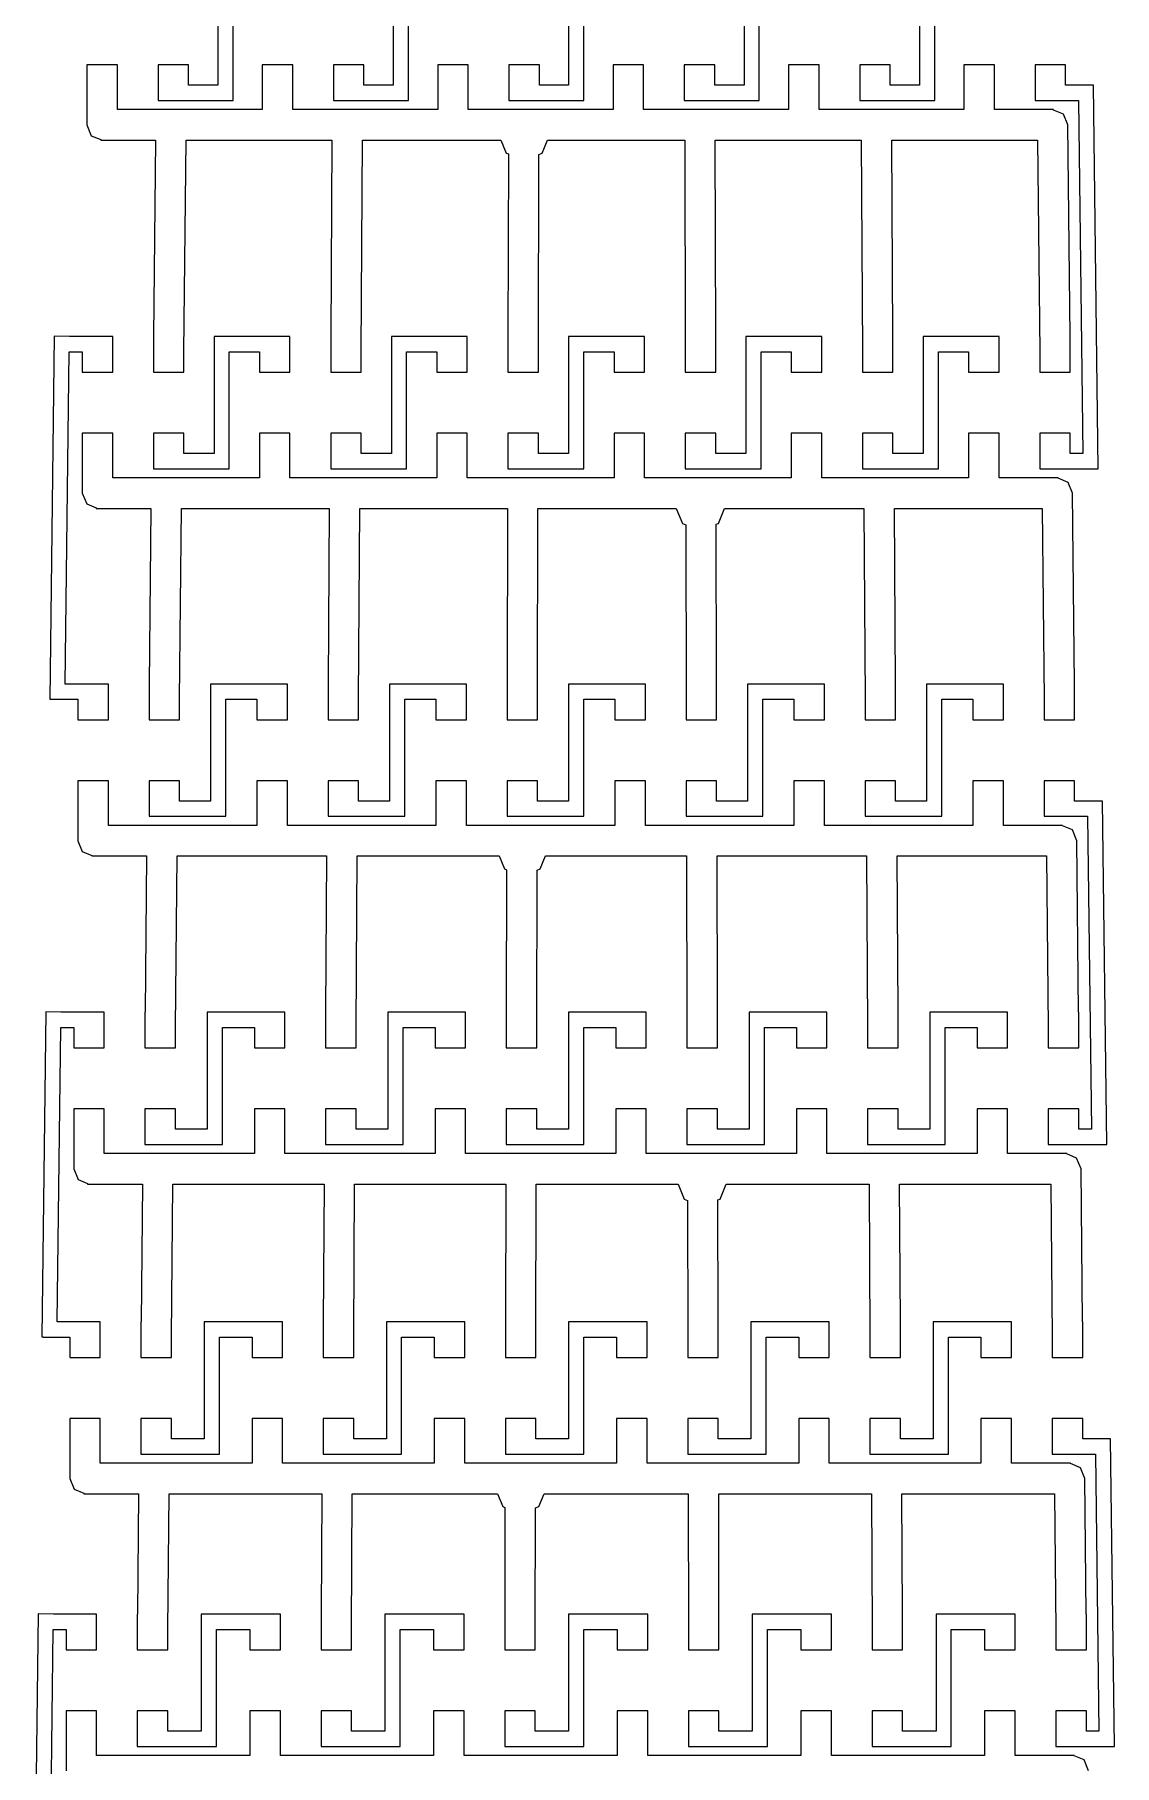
# Model space of a CAD drawing. Header units: metres. Extents: x 1 to 104, y 0 to 275.
# Drawn here: x 49.9 to 103, y 84.9 to 170 of the extents above; entities that cross this region are included whole.
import ezdxf

# ---------------------------------------------------------------- set-up
doc = ezdxf.new("R2010")
doc.units = ezdxf.units.M

msp = doc.modelspace()

# ---------------------------------------------------------------- linework, layer by layer
for p, q in [((58.8751, 173.261), (58.8751, 167.511)), ((67.5, 173.261), (67.5, 167.511)), ((76.125, 173.261), (76.125, 167.511)), ((84.7499, 173.261), (84.7499, 167.511)), ((93.3749, 173.261), (93.3749, 167.511)), ((59.6251, 166.761), (59.6251, 172.511)), ((68.25, 166.761), (68.25, 172.511)), ((76.875, 166.761), (76.875, 172.511)), ((85.4999, 166.761), (85.4999, 172.511)), ((94.1249, 166.761), (94.1249, 172.511)), ((53.9376, 168.511), (52.4376, 168.511)), ((52.4376, 168.511), (52.4376, 165.561)), ((53.9376, 166.311), (53.9376, 168.511)), ((57.4376, 168.511), (55.9376, 168.511)), ((55.9376, 168.511), (55.9376, 166.761)), ((57.4376, 167.511), (57.4376, 168.511)), ((62.5626, 168.511), (61.0626, 168.511)), ((61.0626, 168.511), (61.0626, 166.311)), ((62.5626, 166.311), (62.5626, 168.511)), ((66.0626, 168.511), (64.5626, 168.511)), ((64.5626, 168.511), (64.5626, 166.761)), ((66.0626, 167.511), (66.0626, 168.511)), ((71.1875, 168.511), (69.6875, 168.511)), ((69.6875, 168.511), (69.6875, 166.311)), ((71.1875, 166.311), (71.1875, 168.511)), ((74.6875, 168.511), (73.1875, 168.511)), ((73.1875, 168.511), (73.1875, 166.761)), ((74.6875, 167.511), (74.6875, 168.511)), ((79.8125, 168.511), (78.3125, 168.511)), ((78.3125, 168.511), (78.3125, 166.311)), ((79.8125, 166.311), (79.8125, 168.511)), ((83.3125, 168.511), (81.8125, 168.511)), ((81.8125, 168.511), (81.8125, 166.761)), ((83.3125, 167.511), (83.3125, 168.511)), ((88.4374, 168.511), (86.9374, 168.511)), ((86.9374, 168.511), (86.9374, 166.311)), ((88.4374, 166.311), (88.4374, 168.511)), ((91.9374, 168.511), (90.4374, 168.511)), ((90.4374, 168.511), (90.4374, 166.761)), ((91.9374, 167.511), (91.9374, 168.511)), ((97.0623, 168.511), (95.5623, 168.511)), ((95.5623, 168.511), (95.5623, 166.311)), ((97.0623, 166.311), (97.0623, 168.511)), ((100.562, 168.511), (99.0623, 168.511)), ((99.0623, 168.511), (99.0623, 166.761)), ((100.562, 167.511), (100.562, 168.511)), ((55.9376, 166.761), (59.6251, 166.761)), ((58.8751, 167.511), (57.4376, 167.511)), ((64.5626, 166.761), (68.25, 166.761)), ((67.5, 167.511), (66.0626, 167.511)), ((73.1875, 166.761), (76.875, 166.761)), ((76.125, 167.511), (74.6875, 167.511)), ((81.8125, 166.761), (85.4999, 166.761)), ((84.7499, 167.511), (83.3125, 167.511)), ((90.4374, 166.761), (94.1249, 166.761)), ((93.3749, 167.511), (91.9374, 167.511)), ((99.0623, 166.761), (101.196, 166.761)), ((101.562, 167.511), (100.562, 167.511)), ((101.196, 166.761), (101.408, 149.411)), ((101.937, 167.511), (101.562, 167.507)), ((101.562, 167.507), (101.562, 167.511)), ((102.168, 148.662), (101.937, 167.511)), ((61.0626, 166.311), (53.9376, 166.311)), ((69.6875, 166.311), (62.5626, 166.311)), ((78.3125, 166.311), (71.1875, 166.311)), ((86.9374, 166.311), (79.8125, 166.311)), ((95.5623, 166.311), (88.4374, 166.311)), ((99.9702, 166.311), (97.0623, 166.311)), ((99.9702, 166.293), (99.9702, 166.311)), ((100.455, 166.092), (99.9702, 166.293)), ((100.675, 165.561), (100.455, 166.092)), ((52.4376, 165.561), (52.6573, 165.031)), ((100.783, 155.161), (100.675, 165.561)), ((52.6573, 165.031), (53.12, 164.839)), ((53.12, 164.839), (53.12, 164.811)), ((53.12, 164.811), (55.8171, 164.811)), ((55.8171, 164.811), (55.7174, 155.161)), ((57.2096, 154.411), (57.3171, 164.811)), ((57.3171, 164.811), (64.4903, 164.811)), ((64.4903, 164.811), (64.4304, 155.161)), ((65.9258, 154.411), (65.9903, 164.811)), ((65.9903, 164.811), (72.7911, 164.811)), ((72.7911, 164.811), (73.0536, 164.177)), ((74.8214, 164.177), (75.084, 164.811)), ((75.084, 164.811), (81.8366, 164.811)), ((81.8366, 164.811), (81.8581, 154.411)), ((83.3565, 155.161), (83.3366, 164.811)), ((83.3366, 164.811), (90.5097, 164.811)), ((90.5097, 164.811), (90.5742, 154.411)), ((92.0696, 155.161), (92.0097, 164.811)), ((92.0097, 164.811), (99.1828, 164.811)), ((99.1828, 164.811), (99.2904, 154.411)), ((73.0536, 164.177), (73.162, 164.133)), ((73.162, 164.133), (73.1435, 155.161)), ((74.6419, 154.411), (74.662, 164.111)), ((74.662, 164.111), (74.8214, 164.177)), ((50.8347, 155.17), (50.6168, 137.337)), ((51.5846, 155.161), (50.8347, 155.17)), ((53.7096, 155.161), (51.5846, 155.161)), ((53.7096, 153.411), (53.7096, 155.161)), ((55.7174, 155.161), (55.7096, 155.161)), ((55.7096, 155.161), (55.7096, 153.411)), ((62.4258, 155.161), (58.6927, 155.161)), ((58.6927, 155.161), (58.6927, 149.411)), ((62.4258, 153.411), (62.4258, 155.161)), ((64.4304, 155.161), (64.4258, 155.161)), ((64.4258, 155.161), (64.4258, 153.411)), ((71.1419, 155.161), (67.4088, 155.161)), ((67.4088, 155.161), (67.4088, 149.411)), ((71.1419, 153.411), (71.1419, 155.161)), ((73.1435, 155.161), (73.1419, 155.161)), ((73.1419, 155.161), (73.1419, 153.411)), ((79.8581, 155.161), (76.125, 155.161)), ((76.125, 155.161), (76.125, 149.411)), ((79.8581, 153.411), (79.8581, 155.161)), ((83.3581, 155.161), (83.3565, 155.161)), ((83.3581, 153.411), (83.3581, 155.161)), ((88.5742, 155.161), (84.8411, 155.161)), ((84.8411, 155.161), (84.8411, 149.411)), ((88.5742, 153.411), (88.5742, 155.161)), ((92.0742, 155.161), (92.0696, 155.161)), ((92.0742, 153.411), (92.0742, 155.161)), ((97.2904, 155.161), (93.5573, 155.161)), ((93.5573, 155.161), (93.5573, 149.411)), ((97.2904, 153.411), (97.2904, 155.161)), ((100.79, 155.161), (100.783, 155.161)), ((100.79, 153.411), (100.79, 155.161)), ((51.3759, 138.077), (51.5755, 154.411)), ((51.5755, 154.411), (52.2096, 154.411)), ((52.2096, 154.411), (52.2096, 153.411)), ((57.2096, 153.411), (57.2096, 154.411)), ((59.4427, 154.411), (60.9258, 154.411)), ((59.4427, 148.661), (59.4427, 154.411)), ((60.9258, 154.411), (60.9258, 153.411)), ((65.9258, 153.411), (65.9258, 154.411)), ((68.1588, 154.411), (69.6419, 154.411)), ((68.1588, 148.661), (68.1588, 154.411)), ((69.6419, 154.411), (69.6419, 153.411)), ((74.6419, 153.411), (74.6419, 154.411)), ((76.875, 154.411), (78.3581, 154.411)), ((76.875, 148.661), (76.875, 154.411)), ((78.3581, 154.411), (78.3581, 153.411)), ((81.8581, 154.411), (81.8581, 153.411)), ((85.5911, 154.411), (87.0742, 154.411)), ((85.5911, 148.661), (85.5911, 154.411)), ((87.0742, 154.411), (87.0742, 153.411)), ((90.5742, 154.411), (90.5742, 153.411)), ((94.3073, 154.411), (95.7904, 154.411)), ((94.3073, 148.661), (94.3073, 154.411)), ((95.7904, 154.411), (95.7904, 153.411)), ((99.2904, 154.411), (99.2904, 153.411)), ((52.2096, 153.411), (53.7096, 153.411)), ((55.7096, 153.411), (57.2096, 153.411)), ((60.9258, 153.411), (62.4258, 153.411)), ((64.4258, 153.411), (65.9258, 153.411)), ((69.6419, 153.411), (71.1419, 153.411)), ((73.1419, 153.411), (74.6419, 153.411)), ((78.3581, 153.411), (79.8581, 153.411)), ((81.8581, 153.411), (83.3581, 153.411)), ((87.0742, 153.411), (88.5742, 153.411)), ((90.5742, 153.411), (92.0742, 153.411)), ((95.7904, 153.411), (97.2904, 153.411)), ((99.2904, 153.411), (100.79, 153.411)), ((53.7096, 150.411), (52.2096, 150.411)), ((52.2096, 150.411), (52.2096, 147.461)), ((53.7096, 148.211), (53.7096, 150.411)), ((57.2096, 150.411), (55.7096, 150.411)), ((55.7096, 150.411), (55.7096, 148.661)), ((57.2096, 149.411), (57.2096, 150.411)), ((62.4258, 150.411), (60.9258, 150.411)), ((60.9258, 150.411), (60.9258, 148.211)), ((62.4258, 148.211), (62.4258, 150.411)), ((65.9258, 150.411), (64.4258, 150.411)), ((64.4258, 150.411), (64.4258, 148.661)), ((65.9258, 149.411), (65.9258, 150.411)), ((71.1419, 150.411), (69.6419, 150.411)), ((69.6419, 150.411), (69.6419, 148.211)), ((71.1419, 148.211), (71.1419, 150.411)), ((74.6419, 150.411), (73.1419, 150.411)), ((73.1419, 150.411), (73.1419, 148.661)), ((74.6419, 149.411), (74.6419, 150.411)), ((79.8581, 150.411), (78.3581, 150.411)), ((78.3581, 150.411), (78.3581, 148.211)), ((79.8581, 148.211), (79.8581, 150.411)), ((83.3581, 150.411), (81.8581, 150.411)), ((81.8581, 150.411), (81.8581, 148.661)), ((83.3581, 149.411), (83.3581, 150.411)), ((88.5742, 150.411), (87.0742, 150.411)), ((87.0742, 150.411), (87.0742, 148.211)), ((88.5742, 148.211), (88.5742, 150.411)), ((92.0742, 150.411), (90.5742, 150.411)), ((90.5742, 150.411), (90.5742, 148.661)), ((92.0742, 149.411), (92.0742, 150.411)), ((97.2904, 150.411), (95.7904, 150.411)), ((95.7904, 150.411), (95.7904, 148.211)), ((97.2904, 148.211), (97.2904, 150.411)), ((100.79, 150.411), (99.2904, 150.411)), ((99.2904, 150.411), (99.2904, 148.661)), ((100.79, 149.411), (100.79, 150.411)), ((58.6927, 149.411), (57.2096, 149.411)), ((67.4088, 149.411), (65.9258, 149.411)), ((76.125, 149.411), (74.6419, 149.411)), ((84.8411, 149.411), (83.3581, 149.411)), ((93.5573, 149.411), (92.0742, 149.411)), ((101.408, 149.411), (100.79, 149.411)), ((60.9258, 148.211), (53.7096, 148.211)), ((55.7096, 148.661), (59.4427, 148.661)), ((69.6419, 148.211), (62.4258, 148.211)), ((64.4258, 148.661), (68.1588, 148.661)), ((78.3581, 148.211), (71.1419, 148.211)), ((73.1419, 148.661), (76.875, 148.661)), ((87.0742, 148.211), (79.8581, 148.211)), ((81.8581, 148.661), (85.5911, 148.661)), ((95.7904, 148.211), (88.5742, 148.211)), ((90.5742, 148.661), (94.3073, 148.661)), ((100.198, 148.211), (97.2904, 148.211)), ((99.2904, 148.661), (101.418, 148.661)), ((100.198, 148.192), (100.198, 148.211)), ((100.683, 147.991), (100.198, 148.192)), ((101.418, 148.653), (102.168, 148.662)), ((101.418, 148.661), (101.418, 148.653)), ((52.2096, 147.461), (52.4293, 146.931)), ((100.903, 147.461), (100.683, 147.991)), ((100.998, 138.077), (100.903, 147.461)), ((52.4293, 146.931), (52.892, 146.739)), ((52.892, 146.739), (52.892, 146.711)), ((52.892, 146.711), (55.5893, 146.711)), ((55.5893, 146.711), (55.502, 138.077)), ((56.9944, 137.327), (57.0893, 146.711)), ((57.0893, 146.711), (64.3536, 146.711)), ((64.3536, 146.711), (64.3012, 138.077)), ((65.7966, 137.327), (65.8536, 146.711)), ((65.8536, 146.711), (73.1179, 146.711)), ((73.1179, 146.711), (73.1004, 138.077)), ((74.5989, 137.327), (74.6179, 146.711)), ((74.6179, 146.711), (81.4202, 146.711)), ((81.4202, 146.711), (81.7242, 145.977)), ((83.492, 145.977), (83.7959, 146.711)), ((83.7959, 146.711), (90.6464, 146.711)), ((90.6464, 146.711), (90.7033, 137.327)), ((92.1988, 138.077), (92.1464, 146.711)), ((92.1464, 146.711), (99.4107, 146.711)), ((99.4107, 146.711), (99.5056, 137.327)), ((81.7242, 145.977), (81.8837, 145.911)), ((81.8837, 145.911), (81.9011, 137.327)), ((83.3837, 145.932), (83.492, 145.977)), ((83.3996, 138.077), (83.3837, 145.932)), ((53.4944, 138.077), (51.3759, 138.077)), ((53.4944, 136.327), (53.4944, 138.077)), ((55.502, 138.077), (55.4944, 138.077)), ((55.4944, 138.077), (55.4944, 136.327)), ((62.2966, 138.077), (58.5205, 138.077)), ((58.5205, 138.077), (58.5205, 132.327)), ((62.2966, 136.327), (62.2966, 138.077)), ((64.3012, 138.077), (64.2966, 138.077)), ((64.2966, 138.077), (64.2966, 136.327)), ((71.0989, 138.077), (67.3228, 138.077)), ((67.3228, 138.077), (67.3228, 132.327)), ((71.0989, 136.327), (71.0989, 138.077)), ((73.1004, 138.077), (73.0989, 138.077)), ((73.0989, 138.077), (73.0989, 136.327)), ((79.9011, 138.077), (76.125, 138.077)), ((76.125, 138.077), (76.125, 132.327)), ((79.9011, 136.327), (79.9011, 138.077)), ((83.4011, 138.077), (83.3996, 138.077)), ((83.4011, 136.327), (83.4011, 138.077)), ((88.7033, 138.077), (84.9272, 138.077)), ((84.9272, 138.077), (84.9272, 132.327)), ((88.7033, 136.327), (88.7033, 138.077)), ((92.2033, 138.077), (92.1988, 138.077)), ((92.2033, 136.327), (92.2033, 138.077)), ((97.5056, 138.077), (93.7295, 138.077)), ((93.7295, 138.077), (93.7295, 132.327)), ((97.5056, 136.327), (97.5056, 138.077)), ((101.006, 138.077), (100.998, 138.077)), ((101.006, 136.327), (101.006, 138.077)), ((50.6168, 137.337), (50.7096, 137.336)), ((50.7096, 137.336), (50.7096, 137.327)), ((50.7096, 137.327), (51.9944, 137.327)), ((51.9944, 137.327), (51.9944, 136.327)), ((56.9944, 136.327), (56.9944, 137.327)), ((59.2705, 137.327), (60.7966, 137.327)), ((59.2705, 131.577), (59.2705, 137.327)), ((60.7966, 137.327), (60.7966, 136.327)), ((65.7966, 136.327), (65.7966, 137.327)), ((68.0728, 137.327), (69.5989, 137.327)), ((68.0728, 131.577), (68.0728, 137.327)), ((69.5989, 137.327), (69.5989, 136.327)), ((74.5989, 136.327), (74.5989, 137.327)), ((76.875, 137.327), (78.4011, 137.327)), ((76.875, 131.577), (76.875, 137.327)), ((78.4011, 137.327), (78.4011, 136.327)), ((81.9011, 137.327), (81.9011, 136.327)), ((85.6772, 137.327), (87.2033, 137.327)), ((85.6772, 131.577), (85.6772, 137.327)), ((87.2033, 137.327), (87.2033, 136.327)), ((90.7033, 137.327), (90.7033, 136.327)), ((94.4795, 137.327), (96.0056, 137.327)), ((94.4795, 131.577), (94.4795, 137.327)), ((96.0056, 137.327), (96.0056, 136.327)), ((99.5056, 137.327), (99.5056, 136.327)), ((51.9944, 136.327), (53.4944, 136.327)), ((55.4944, 136.327), (56.9944, 136.327)), ((60.7966, 136.327), (62.2966, 136.327)), ((64.2966, 136.327), (65.7966, 136.327)), ((69.5989, 136.327), (71.0989, 136.327)), ((73.0989, 136.327), (74.5989, 136.327)), ((78.4011, 136.327), (79.9011, 136.327)), ((81.9011, 136.327), (83.4011, 136.327)), ((87.2033, 136.327), (88.7033, 136.327)), ((90.7033, 136.327), (92.2033, 136.327)), ((96.0056, 136.327), (97.5056, 136.327)), ((99.5056, 136.327), (101.006, 136.327)), ((53.4944, 133.327), (51.9944, 133.327)), ((51.9944, 133.327), (51.9944, 130.377)), ((53.4944, 131.127), (53.4944, 133.327)), ((56.9944, 133.327), (55.4944, 133.327)), ((55.4944, 133.327), (55.4944, 131.577)), ((56.9944, 132.327), (56.9944, 133.327)), ((62.2966, 133.327), (60.7966, 133.327)), ((60.7966, 133.327), (60.7966, 131.127)), ((62.2966, 131.127), (62.2966, 133.327)), ((65.7966, 133.327), (64.2966, 133.327)), ((64.2966, 133.327), (64.2966, 131.577)), ((65.7966, 132.327), (65.7966, 133.327)), ((71.0989, 133.327), (69.5989, 133.327)), ((69.5989, 133.327), (69.5989, 131.127)), ((71.0989, 131.127), (71.0989, 133.327)), ((74.5989, 133.327), (73.0989, 133.327)), ((73.0989, 133.327), (73.0989, 131.577)), ((74.5989, 132.327), (74.5989, 133.327)), ((79.9011, 133.327), (78.4011, 133.327)), ((78.4011, 133.327), (78.4011, 131.127)), ((79.9011, 131.127), (79.9011, 133.327)), ((83.4011, 133.327), (81.9011, 133.327)), ((81.9011, 133.327), (81.9011, 131.577)), ((83.4011, 132.327), (83.4011, 133.327)), ((88.7033, 133.327), (87.2033, 133.327)), ((87.2033, 133.327), (87.2033, 131.127)), ((88.7033, 131.127), (88.7033, 133.327)), ((92.2033, 133.327), (90.7033, 133.327)), ((90.7033, 133.327), (90.7033, 131.577)), ((92.2033, 132.327), (92.2033, 133.327)), ((97.5056, 133.327), (96.0056, 133.327)), ((96.0056, 133.327), (96.0056, 131.127)), ((97.5056, 131.127), (97.5056, 133.327)), ((101.006, 133.327), (99.5056, 133.327)), ((99.5056, 133.327), (99.5056, 131.577)), ((101.006, 132.327), (101.006, 133.327)), ((58.5205, 132.327), (56.9944, 132.327)), ((67.3228, 132.327), (65.7966, 132.327)), ((76.125, 132.327), (74.5989, 132.327)), ((84.9272, 132.327), (83.4011, 132.327)), ((93.7295, 132.327), (92.2033, 132.327)), ((102.006, 132.327), (101.006, 132.327)), ((102.381, 132.327), (102.006, 132.322)), ((102.006, 132.322), (102.006, 132.327)), ((102.587, 115.452), (102.381, 132.327)), ((60.7966, 131.127), (53.4944, 131.127)), ((55.4944, 131.577), (59.2705, 131.577)), ((69.5989, 131.127), (62.2966, 131.127)), ((64.2966, 131.577), (68.0728, 131.577)), ((78.4011, 131.127), (71.0989, 131.127)), ((73.0989, 131.577), (76.875, 131.577)), ((87.2033, 131.127), (79.9011, 131.127)), ((81.9011, 131.577), (85.6772, 131.577)), ((96.0056, 131.127), (88.7033, 131.127)), ((90.7033, 131.577), (94.4795, 131.577)), ((100.413, 131.127), (97.5056, 131.127)), ((99.5056, 131.577), (101.64, 131.577)), ((100.413, 131.108), (100.413, 131.127)), ((100.899, 130.907), (100.413, 131.108)), ((101.64, 131.577), (101.828, 116.201)), ((51.9944, 130.377), (52.2141, 129.846)), ((101.118, 130.377), (100.899, 130.907)), ((101.201, 121.951), (101.118, 130.377)), ((52.2141, 129.846), (52.6768, 129.655)), ((52.6768, 129.655), (52.6768, 129.627)), ((52.6768, 129.627), (55.3743, 129.627)), ((55.3743, 129.627), (55.2987, 121.951)), ((56.7913, 121.201), (56.8743, 129.627)), ((56.8743, 129.627), (64.2246, 129.627)), ((64.2246, 129.627), (64.1792, 121.951)), ((65.6748, 121.201), (65.7246, 129.627)), ((65.7246, 129.627), (72.7024, 129.627)), ((72.7024, 129.627), (72.965, 128.993)), ((74.7328, 128.993), (74.9953, 129.627)), ((74.9953, 129.627), (81.9251, 129.627)), ((81.9251, 129.627), (81.9417, 121.201)), ((83.4403, 121.951), (83.4251, 129.627)), ((83.4251, 129.627), (90.7754, 129.627)), ((90.7754, 129.627), (90.8252, 121.201)), ((92.3208, 121.951), (92.2754, 129.627)), ((92.2754, 129.627), (99.6257, 129.627)), ((99.6257, 129.627), (99.7087, 121.201)), ((72.965, 128.993), (73.0735, 128.948)), ((73.0735, 128.948), (73.0597, 121.951)), ((74.5583, 121.201), (74.5735, 128.927)), ((74.5735, 128.927), (74.7328, 128.993)), ((50.4163, 121.96), (50.2212, 105.991)), ((51.1663, 121.951), (50.4163, 121.96)), ((53.2913, 121.951), (51.1663, 121.951)), ((53.2913, 120.201), (53.2913, 121.951)), ((55.2987, 121.951), (55.2913, 121.951)), ((55.2913, 121.951), (55.2913, 120.201)), ((62.1748, 121.951), (58.358, 121.951)), ((58.358, 121.951), (58.358, 116.201)), ((62.1748, 120.201), (62.1748, 121.951)), ((64.1792, 121.951), (64.1748, 121.951)), ((64.1748, 121.951), (64.1748, 120.201)), ((71.0583, 121.951), (67.2415, 121.951)), ((67.2415, 121.951), (67.2415, 116.201)), ((71.0583, 120.201), (71.0583, 121.951)), ((73.0597, 121.951), (73.0583, 121.951)), ((73.0583, 121.951), (73.0583, 120.201)), ((79.9417, 121.951), (76.125, 121.951)), ((76.125, 121.951), (76.125, 116.201)), ((79.9417, 120.201), (79.9417, 121.951)), ((83.4417, 121.951), (83.4403, 121.951)), ((83.4417, 120.201), (83.4417, 121.951)), ((88.8252, 121.951), (85.0085, 121.951)), ((85.0085, 121.951), (85.0085, 116.201)), ((88.8252, 120.201), (88.8252, 121.951)), ((92.3252, 121.951), (92.3208, 121.951)), ((92.3252, 120.201), (92.3252, 121.951)), ((97.7087, 121.951), (93.892, 121.951)), ((93.892, 121.951), (93.892, 116.201)), ((97.7087, 120.201), (97.7087, 121.951)), ((101.209, 121.951), (101.201, 121.951)), ((101.209, 120.201), (101.209, 121.951)), ((50.9803, 106.73), (51.1571, 121.201)), ((51.1571, 121.201), (51.7913, 121.201)), ((51.7913, 121.201), (51.7913, 120.201)), ((56.7913, 120.201), (56.7913, 121.201)), ((59.108, 121.201), (60.6748, 121.201)), ((59.108, 115.451), (59.108, 121.201)), ((60.6748, 121.201), (60.6748, 120.201)), ((65.6748, 120.201), (65.6748, 121.201)), ((67.9915, 121.201), (69.5583, 121.201)), ((67.9915, 115.451), (67.9915, 121.201)), ((69.5583, 121.201), (69.5583, 120.201)), ((74.5583, 120.201), (74.5583, 121.201)), ((76.875, 121.201), (78.4417, 121.201)), ((76.875, 115.451), (76.875, 121.201)), ((78.4417, 121.201), (78.4417, 120.201)), ((81.9417, 121.201), (81.9417, 120.201)), ((85.7585, 121.201), (87.3252, 121.201)), ((85.7585, 115.451), (85.7585, 121.201)), ((87.3252, 121.201), (87.3252, 120.201)), ((90.8252, 121.201), (90.8252, 120.201)), ((94.642, 121.201), (96.2087, 121.201)), ((94.642, 115.451), (94.642, 121.201)), ((96.2087, 121.201), (96.2087, 120.201)), ((99.7087, 121.201), (99.7087, 120.201)), ((51.7913, 120.201), (53.2913, 120.201)), ((55.2913, 120.201), (56.7913, 120.201)), ((60.6748, 120.201), (62.1748, 120.201)), ((64.1748, 120.201), (65.6748, 120.201)), ((69.5583, 120.201), (71.0583, 120.201)), ((73.0583, 120.201), (74.5583, 120.201)), ((78.4417, 120.201), (79.9417, 120.201)), ((81.9417, 120.201), (83.4417, 120.201)), ((87.3252, 120.201), (88.8252, 120.201)), ((90.8252, 120.201), (92.3252, 120.201)), ((96.2087, 120.201), (97.7087, 120.201)), ((99.7087, 120.201), (101.209, 120.201)), ((53.2913, 117.201), (51.7913, 117.201)), ((51.7913, 117.201), (51.7913, 114.251)), ((53.2913, 115.001), (53.2913, 117.201)), ((56.7913, 117.201), (55.2913, 117.201)), ((55.2913, 117.201), (55.2913, 115.451)), ((56.7913, 116.201), (56.7913, 117.201)), ((62.1748, 117.201), (60.6748, 117.201)), ((60.6748, 117.201), (60.6748, 115.001)), ((62.1748, 115.001), (62.1748, 117.201)), ((65.6748, 117.201), (64.1748, 117.201)), ((64.1748, 117.201), (64.1748, 115.451)), ((65.6748, 116.201), (65.6748, 117.201)), ((71.0583, 117.201), (69.5583, 117.201)), ((69.5583, 117.201), (69.5583, 115.001)), ((71.0583, 115.001), (71.0583, 117.201)), ((74.5583, 117.201), (73.0583, 117.201)), ((73.0583, 117.201), (73.0583, 115.451)), ((74.5583, 116.201), (74.5583, 117.201)), ((79.9417, 117.201), (78.4417, 117.201)), ((78.4417, 117.201), (78.4417, 115.001)), ((79.9417, 115.001), (79.9417, 117.201)), ((83.4417, 117.201), (81.9417, 117.201)), ((81.9417, 117.201), (81.9417, 115.451)), ((83.4417, 116.201), (83.4417, 117.201)), ((88.8252, 117.201), (87.3252, 117.201)), ((87.3252, 117.201), (87.3252, 115.001)), ((88.8252, 115.001), (88.8252, 117.201)), ((92.3252, 117.201), (90.8252, 117.201)), ((90.8252, 117.201), (90.8252, 115.451)), ((92.3252, 116.201), (92.3252, 117.201)), ((97.7087, 117.201), (96.2087, 117.201)), ((96.2087, 117.201), (96.2087, 115.001)), ((97.7087, 115.001), (97.7087, 117.201)), ((101.209, 117.201), (99.7087, 117.201)), ((99.7087, 117.201), (99.7087, 115.451)), ((101.209, 116.201), (101.209, 117.201)), ((58.358, 116.201), (56.7913, 116.201)), ((67.2415, 116.201), (65.6748, 116.201)), ((76.125, 116.201), (74.5583, 116.201)), ((85.0085, 116.201), (83.4417, 116.201)), ((93.892, 116.201), (92.3252, 116.201)), ((101.828, 116.201), (101.209, 116.201)), ((60.6748, 115.001), (53.2913, 115.001)), ((55.2913, 115.451), (59.108, 115.451)), ((69.5583, 115.001), (62.1748, 115.001)), ((64.1748, 115.451), (67.9915, 115.451)), ((78.4417, 115.001), (71.0583, 115.001)), ((73.0583, 115.451), (76.875, 115.451)), ((87.3252, 115.001), (79.9417, 115.001)), ((81.9417, 115.451), (85.7585, 115.451)), ((96.2087, 115.001), (88.8252, 115.001)), ((90.8252, 115.451), (94.642, 115.451)), ((100.617, 115.001), (97.7087, 115.001)), ((99.7087, 115.451), (101.837, 115.451)), ((100.617, 114.982), (100.617, 115.001)), ((101.102, 114.781), (100.617, 114.982)), ((101.837, 115.443), (102.587, 115.452)), ((101.837, 115.451), (101.837, 115.443)), ((51.7913, 114.251), (52.011, 113.721)), ((101.321, 114.251), (101.102, 114.781)), ((101.393, 106.73), (101.321, 114.251)), ((52.011, 113.721), (52.4736, 113.529)), ((52.4736, 113.529), (52.4736, 113.501)), ((52.4736, 113.501), (55.1714, 113.501)), ((55.1714, 113.501), (55.1067, 106.73)), ((56.5995, 105.98), (56.6714, 113.501)), ((56.6714, 113.501), (64.1028, 113.501)), ((64.1028, 113.501), (64.064, 106.73)), ((65.5597, 105.98), (65.6028, 113.501)), ((65.6028, 113.501), (73.0343, 113.501)), ((73.0343, 113.501), (73.0213, 106.73)), ((74.5199, 105.98), (74.5343, 113.501)), ((74.5343, 113.501), (81.5039, 113.501)), ((81.5039, 113.501), (81.8079, 112.767)), ((83.5756, 112.767), (83.8796, 113.501)), ((83.8796, 113.501), (90.8972, 113.501)), ((90.8972, 113.501), (90.9403, 105.98)), ((92.436, 106.73), (92.3972, 113.501)), ((92.3972, 113.501), (99.8286, 113.501)), ((99.8286, 113.501), (99.9004, 105.98)), ((81.8079, 112.767), (81.9672, 112.701)), ((81.9672, 112.701), (81.9801, 105.98)), ((83.4672, 112.722), (83.5756, 112.767)), ((83.4787, 106.73), (83.4672, 112.722)), ((53.0995, 106.73), (50.9803, 106.73)), ((53.0995, 104.98), (53.0995, 106.73)), ((55.1067, 106.73), (55.0995, 106.73)), ((55.0995, 106.73), (55.0995, 104.98)), ((62.0597, 106.73), (58.2046, 106.73)), ((58.2046, 106.73), (58.2046, 100.98)), ((62.0597, 104.98), (62.0597, 106.73)), ((64.064, 106.73), (64.0597, 106.73)), ((64.0597, 106.73), (64.0597, 104.98)), ((71.0199, 106.73), (67.1648, 106.73)), ((67.1648, 106.73), (67.1648, 100.98)), ((71.0199, 104.98), (71.0199, 106.73)), ((73.0213, 106.73), (73.0199, 106.73)), ((73.0199, 106.73), (73.0199, 104.98)), ((79.9801, 106.73), (76.125, 106.73)), ((76.125, 106.73), (76.125, 100.98)), ((79.9801, 104.98), (79.9801, 106.73)), ((83.4801, 106.73), (83.4787, 106.73)), ((83.4801, 104.98), (83.4801, 106.73)), ((88.9403, 106.73), (85.0852, 106.73)), ((85.0852, 106.73), (85.0852, 100.98)), ((88.9403, 104.98), (88.9403, 106.73)), ((92.4403, 106.73), (92.436, 106.73)), ((92.4403, 104.98), (92.4403, 106.73)), ((97.9004, 106.73), (94.0453, 106.73)), ((94.0453, 106.73), (94.0453, 100.98)), ((97.9004, 104.98), (97.9004, 106.73)), ((101.4, 106.73), (101.393, 106.73)), ((101.4, 104.98), (101.4, 106.73)), ((50.2212, 105.991), (50.2913, 105.99)), ((50.2913, 105.99), (50.2913, 105.98)), ((50.2913, 105.98), (51.5995, 105.98)), ((51.5995, 105.98), (51.5995, 104.98)), ((56.5995, 104.98), (56.5995, 105.98)), ((58.9546, 105.98), (60.5597, 105.98)), ((58.9546, 100.23), (58.9546, 105.98)), ((60.5597, 105.98), (60.5597, 104.98)), ((65.5597, 104.98), (65.5597, 105.98)), ((67.9148, 105.98), (69.5199, 105.98)), ((67.9148, 100.23), (67.9148, 105.98)), ((69.5199, 105.98), (69.5199, 104.98)), ((74.5199, 104.98), (74.5199, 105.98)), ((76.875, 105.98), (78.4801, 105.98)), ((76.875, 100.23), (76.875, 105.98)), ((78.4801, 105.98), (78.4801, 104.98)), ((81.9801, 105.98), (81.9801, 104.98)), ((85.8352, 105.98), (87.4403, 105.98)), ((85.8352, 100.23), (85.8352, 105.98)), ((87.4403, 105.98), (87.4403, 104.98)), ((90.9403, 105.98), (90.9403, 104.98)), ((94.7953, 105.98), (96.4004, 105.98)), ((94.7953, 100.23), (94.7953, 105.98)), ((96.4004, 105.98), (96.4004, 104.98)), ((99.9004, 105.98), (99.9004, 104.98)), ((51.5995, 104.98), (53.0995, 104.98)), ((55.0995, 104.98), (56.5995, 104.98)), ((60.5597, 104.98), (62.0597, 104.98)), ((64.0597, 104.98), (65.5597, 104.98)), ((69.5199, 104.98), (71.0199, 104.98)), ((73.0199, 104.98), (74.5199, 104.98)), ((78.4801, 104.98), (79.9801, 104.98)), ((81.9801, 104.98), (83.4801, 104.98)), ((87.4403, 104.98), (88.9403, 104.98)), ((90.9403, 104.98), (92.4403, 104.98)), ((96.4004, 104.98), (97.9004, 104.98)), ((99.9004, 104.98), (101.4, 104.98)), ((53.0995, 101.98), (51.5995, 101.98)), ((51.5995, 101.98), (51.5995, 99.0304)), ((53.0995, 99.7804), (53.0995, 101.98)), ((56.5995, 101.98), (55.0995, 101.98)), ((55.0995, 101.98), (55.0995, 100.23)), ((56.5995, 100.98), (56.5995, 101.98)), ((62.0597, 101.98), (60.5597, 101.98)), ((60.5597, 101.98), (60.5597, 99.7804)), ((62.0597, 99.7804), (62.0597, 101.98)), ((65.5597, 101.98), (64.0597, 101.98)), ((64.0597, 101.98), (64.0597, 100.23)), ((65.5597, 100.98), (65.5597, 101.98)), ((71.0199, 101.98), (69.5199, 101.98)), ((69.5199, 101.98), (69.5199, 99.7804)), ((71.0199, 99.7804), (71.0199, 101.98)), ((74.5199, 101.98), (73.0199, 101.98)), ((73.0199, 101.98), (73.0199, 100.23)), ((74.5199, 100.98), (74.5199, 101.98)), ((79.9801, 101.98), (78.4801, 101.98)), ((78.4801, 101.98), (78.4801, 99.7804)), ((79.9801, 99.7804), (79.9801, 101.98)), ((83.4801, 101.98), (81.9801, 101.98)), ((81.9801, 101.98), (81.9801, 100.23)), ((83.4801, 100.98), (83.4801, 101.98)), ((88.9403, 101.98), (87.4403, 101.98)), ((87.4403, 101.98), (87.4403, 99.7804)), ((88.9403, 99.7804), (88.9403, 101.98)), ((92.4403, 101.98), (90.9403, 101.98)), ((90.9403, 101.98), (90.9403, 100.23)), ((92.4403, 100.98), (92.4403, 101.98)), ((97.9004, 101.98), (96.4004, 101.98)), ((96.4004, 101.98), (96.4004, 99.7804)), ((97.9004, 99.7804), (97.9004, 101.98)), ((101.4, 101.98), (99.9004, 101.98)), ((99.9004, 101.98), (99.9004, 100.23)), ((101.4, 100.98), (101.4, 101.98)), ((58.2046, 100.98), (56.5995, 100.98)), ((67.1648, 100.98), (65.5597, 100.98)), ((76.125, 100.98), (74.5199, 100.98)), ((85.0852, 100.98), (83.4801, 100.98)), ((94.0453, 100.98), (92.4403, 100.98)), ((102.4, 100.98), (101.4, 100.98)), ((102.775, 100.98), (102.4, 100.976)), ((102.4, 100.976), (102.4, 100.98)), ((102.96, 85.8651), (102.775, 100.98)), ((60.5597, 99.7804), (53.0995, 99.7804)), ((55.0995, 100.23), (58.9546, 100.23)), ((69.5199, 99.7804), (62.0597, 99.7804)), ((64.0597, 100.23), (67.9148, 100.23)), ((78.4801, 99.7804), (71.0199, 99.7804)), ((73.0199, 100.23), (76.875, 100.23)), ((87.4403, 99.7804), (79.9801, 99.7804)), ((81.9801, 100.23), (85.8352, 100.23)), ((96.4004, 99.7804), (88.9403, 99.7804)), ((90.9403, 100.23), (94.7953, 100.23)), ((100.808, 99.7804), (97.9004, 99.7804)), ((99.9004, 100.23), (102.035, 100.23)), ((100.808, 99.7617), (100.808, 99.7804)), ((101.294, 99.5607), (100.808, 99.7617)), ((101.513, 99.0304), (101.294, 99.5607)), ((102.035, 100.23), (102.201, 86.614)), ((51.5995, 99.0304), (51.8192, 98.5)), ((101.575, 92.364), (101.513, 99.0304)), ((51.8192, 98.5), (52.2819, 98.3084)), ((52.2819, 98.3084), (52.2819, 98.2804)), ((52.2819, 98.2804), (54.9799, 98.2804)), ((54.9799, 98.2804), (54.9255, 92.364)), ((56.4186, 91.614), (56.4799, 98.2804)), ((56.4799, 98.2804), (63.9879, 98.2804)), ((63.9879, 98.2804), (63.9553, 92.364)), ((65.4512, 91.614), (65.4879, 98.2804)), ((65.4879, 98.2804), (72.6235, 98.2804)), ((72.6235, 98.2804), (72.886, 97.6465)), ((74.6538, 97.6465), (74.9164, 98.2804)), ((74.9164, 98.2804), (82.004, 98.2804)), ((82.004, 98.2804), (82.0163, 91.614)), ((83.5149, 92.364), (83.504, 98.2804)), ((83.504, 98.2804), (91.012, 98.2804)), ((91.012, 98.2804), (91.0488, 91.614)), ((92.5447, 92.364), (92.512, 98.2804)), ((92.512, 98.2804), (100.02, 98.2804)), ((100.02, 98.2804), (100.081, 91.614)), ((72.886, 97.6465), (72.9947, 97.6015)), ((72.9947, 97.6015), (72.9851, 92.364)), ((74.4837, 91.614), (74.4947, 97.5806)), ((74.4947, 97.5806), (74.6538, 97.6465)), ((50.0436, 92.3732), (49.8688, 78.0641)), ((50.7936, 92.364), (50.0436, 92.3732)), ((52.9186, 92.364), (50.7936, 92.364)), ((52.9186, 90.614), (52.9186, 92.364)), ((54.9255, 92.364), (54.9186, 92.364)), ((54.9186, 92.364), (54.9186, 90.614)), ((61.9511, 92.364), (58.0599, 92.364)), ((58.0599, 92.364), (58.0599, 86.614)), ((61.9511, 90.614), (61.9511, 92.364)), ((63.9553, 92.364), (63.9511, 92.364)), ((63.9511, 92.364), (63.9511, 90.614)), ((70.9837, 92.364), (67.0924, 92.364)), ((67.0924, 92.364), (67.0924, 86.614)), ((70.9837, 90.614), (70.9837, 92.364)), ((72.9851, 92.364), (72.9837, 92.364)), ((72.9837, 92.364), (72.9837, 90.614)), ((80.0163, 92.364), (76.125, 92.364)), ((76.125, 92.364), (76.125, 86.614)), ((80.0163, 90.614), (80.0163, 92.364)), ((83.5163, 92.364), (83.5149, 92.364)), ((83.5163, 90.614), (83.5163, 92.364)), ((89.0488, 92.364), (85.1576, 92.364)), ((85.1576, 92.364), (85.1576, 86.614)), ((89.0488, 90.614), (89.0488, 92.364)), ((92.5488, 92.364), (92.5447, 92.364)), ((92.5488, 90.614), (92.5488, 92.364)), ((98.0814, 92.364), (94.1901, 92.364)), ((94.1901, 92.364), (94.1901, 86.614)), ((98.0814, 90.614), (98.0814, 92.364)), ((101.581, 92.364), (101.575, 92.364)), ((101.581, 90.614), (101.581, 92.364)), ((50.6279, 78.8039), (50.7844, 91.614)), ((50.7844, 91.614), (51.4186, 91.614)), ((51.4186, 91.614), (51.4186, 90.614)), ((56.4186, 90.614), (56.4186, 91.614)), ((58.8099, 91.614), (60.4511, 91.614)), ((58.8099, 85.864), (58.8099, 91.614)), ((60.4511, 91.614), (60.4511, 90.614)), ((65.4511, 90.614), (65.4512, 91.614)), ((67.8424, 91.614), (69.4837, 91.614)), ((67.8424, 85.864), (67.8424, 91.614)), ((69.4837, 91.614), (69.4837, 90.614)), ((74.4837, 90.614), (74.4837, 91.614)), ((76.875, 91.614), (78.5163, 91.614)), ((76.875, 85.864), (76.875, 91.614)), ((78.5163, 91.614), (78.5163, 90.614)), ((82.0163, 91.614), (82.0163, 90.614)), ((85.9076, 91.614), (87.5488, 91.614)), ((85.9076, 85.864), (85.9076, 91.614)), ((87.5488, 91.614), (87.5488, 90.614)), ((91.0488, 91.614), (91.0488, 90.614)), ((94.9401, 91.614), (96.5814, 91.614)), ((94.9401, 85.864), (94.9401, 91.614)), ((96.5814, 91.614), (96.5814, 90.614)), ((100.081, 91.614), (100.081, 90.614)), ((51.4186, 90.614), (52.9186, 90.614)), ((54.9186, 90.614), (56.4186, 90.614)), ((60.4511, 90.614), (61.9511, 90.614)), ((63.9511, 90.614), (65.4511, 90.614)), ((69.4837, 90.614), (70.9837, 90.614)), ((72.9837, 90.614), (74.4837, 90.614)), ((78.5163, 90.614), (80.0163, 90.614)), ((82.0163, 90.614), (83.5163, 90.614)), ((87.5488, 90.614), (89.0488, 90.614)), ((91.0488, 90.614), (92.5488, 90.614)), ((96.5814, 90.614), (98.0814, 90.614)), ((100.081, 90.614), (101.581, 90.614)), ((52.9186, 87.614), (51.4186, 87.614)), ((51.4186, 87.614), (51.4186, 84.664)), ((52.9186, 85.414), (52.9186, 87.614)), ((56.4186, 87.614), (54.9186, 87.614)), ((54.9186, 87.614), (54.9186, 85.864)), ((56.4186, 86.614), (56.4186, 87.614)), ((61.9511, 87.614), (60.4511, 87.614)), ((60.4511, 87.614), (60.4511, 85.414)), ((61.9511, 85.414), (61.9511, 87.614)), ((65.4511, 87.614), (63.9511, 87.614)), ((63.9511, 87.614), (63.9511, 85.864)), ((65.4511, 86.614), (65.4511, 87.614)), ((70.9837, 87.614), (69.4837, 87.614)), ((69.4837, 87.614), (69.4837, 85.414)), ((70.9837, 85.414), (70.9837, 87.614)), ((74.4837, 87.614), (72.9837, 87.614)), ((72.9837, 87.614), (72.9837, 85.864)), ((74.4837, 86.614), (74.4837, 87.614)), ((80.0163, 87.614), (78.5163, 87.614)), ((78.5163, 87.614), (78.5163, 85.414)), ((80.0163, 85.414), (80.0163, 87.614)), ((83.5163, 87.614), (82.0163, 87.614)), ((82.0163, 87.614), (82.0163, 85.864)), ((83.5163, 86.614), (83.5163, 87.614)), ((89.0488, 87.614), (87.5488, 87.614)), ((87.5488, 87.614), (87.5488, 85.414)), ((89.0488, 85.414), (89.0488, 87.614)), ((92.5488, 87.614), (91.0488, 87.614)), ((91.0488, 87.614), (91.0488, 85.864)), ((92.5488, 86.614), (92.5488, 87.614)), ((98.0814, 87.614), (96.5814, 87.614)), ((96.5814, 87.614), (96.5814, 85.414)), ((98.0814, 85.414), (98.0814, 87.614)), ((101.581, 87.614), (100.081, 87.614)), ((100.081, 87.614), (100.081, 85.864)), ((101.581, 86.614), (101.581, 87.614)), ((58.0599, 86.614), (56.4186, 86.614)), ((67.0924, 86.614), (65.4511, 86.614)), ((76.125, 86.614), (74.4837, 86.614)), ((85.1576, 86.614), (83.5163, 86.614)), ((94.1901, 86.614), (92.5488, 86.614)), ((102.201, 86.614), (101.581, 86.614)), ((60.4511, 85.414), (52.9186, 85.414)), ((54.9186, 85.864), (58.8099, 85.864)), ((69.4837, 85.414), (61.9511, 85.414)), ((63.9511, 85.864), (67.8424, 85.864)), ((78.5163, 85.414), (70.9837, 85.414)), ((72.9837, 85.864), (76.875, 85.864)), ((87.5488, 85.414), (80.0163, 85.414)), ((82.0163, 85.864), (85.9076, 85.864)), ((96.5814, 85.414), (89.0488, 85.414)), ((91.0488, 85.864), (94.9401, 85.864)), ((100.989, 85.414), (98.0814, 85.414)), ((100.081, 85.864), (102.21, 85.864)), ((100.989, 85.3953), (100.989, 85.414)), ((101.474, 85.1943), (100.989, 85.3953)), ((101.694, 84.664), (101.474, 85.1943)), ((102.21, 85.856), (102.96, 85.8651)), ((102.21, 85.864), (102.21, 85.856))]:
    msp.add_line(p, q)

doc.saveas('drawing.dxf')
